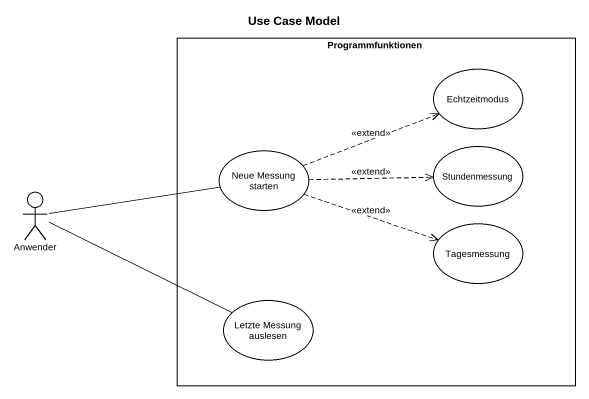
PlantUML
@startuml
title Use Case Model
rectangle Programmfunktionen {
  usecase Echtzeitmodus
  usecase "Neue Messung starten" as Neue_Messung_starten
  usecase Stundenmessung
  usecase Tagesmessung
  usecase "Letzte Messung auslesen" as Letzte_Messung_auslesen
}
actor Anwender
Neue_Messung_starten .right.> Echtzeitmodus : <<extend>>
Neue_Messung_starten .right.> Stundenmessung : <<extend>>
Neue_Messung_starten .right.> Tagesmessung : <<extend>>
Anwender -right- Neue_Messung_starten
Anwender -right- Letzte_Messung_auslesen
@enduml
